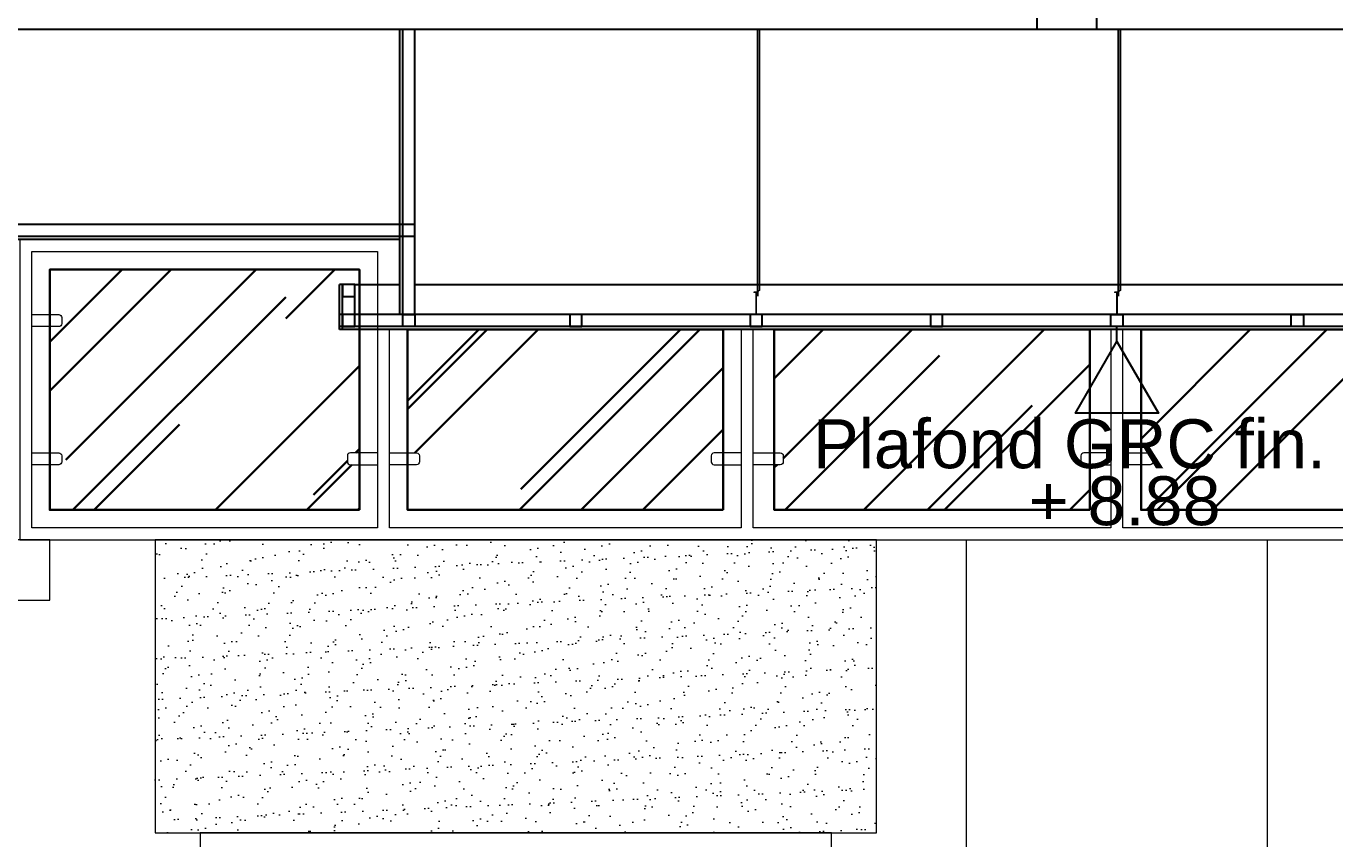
# Model space of a CAD drawing. Header units: inches. Extents: x 249 to 1192, y -18 to 440.
# Drawn here: x 692.528 to 696.882, y 266.37 to 269.075 of the extents above; entities that cross this region are included whole.
import ezdxf
from ezdxf.enums import TextEntityAlignment as Align

# ---------------------------------------------------------------- set-up
doc = ezdxf.new("R2010")
doc.units = ezdxf.units.IN
doc.header["$MEASUREMENT"] = 0
for name, color, linetype, lineweight in [('ARSIR WARNA', 66, 'Continuous', 0), ('BESI', 201, 'Continuous', 0), ('DIMENSI', 85, 'Continuous', 20), ('DINDING', 6, 'Continuous', 0), ('DINDING2', 137, 'Continuous', 20), ('KACA', 141, 'Continuous', 30), ('KUSEN', 16, 'Continuous', 15), ('TEXT (KETERANGAN)', 7, 'Continuous', 25)]:
    doc.layers.add(name, color=color, linetype=linetype, lineweight=lineweight)
for name, color, linetype in [('ATAP', 123, 'Continuous'), ('KUDA-KUDA', 165, 'Continuous'), ('PLAFOND', 42, 'Continuous')]:
    doc.layers.add(name, color=color, linetype=linetype)
doc.styles.add('ARIAL', font='arial.ttf')

# ---------------------------------------------------------------- blocks, each defined once
blk = doc.blocks.new('BAHAN')
at = {"layer": 'TEXT (KETERANGAN)', "color": 1}
blk.add_lwpolyline([(707.0317, 209.6948), (707.2312, 209.3492), (706.8322, 209.3492)], close=True, dxfattribs=at)
at = {"layer": 'TEXT (KETERANGAN)', "style": 'ARIAL'}
for tag, p in [('BAHAN', (707.0684, 209.0131)), ('ELEVASI', (707.0684, 208.7382))]:
    blk.add_attdef(tag, text='', height=0.236, dxfattribs=at).set_placement(p, align=Align.BOTTOM_CENTER)
blk = doc.blocks.new('POTONGAN AA')
at = {"layer": 'ARSIR WARNA'}
h = blk.add_hatch(dxfattribs=at)
h.set_pattern_fill('AR-SAND', color=256, scale=0.05, angle=45, style=0)
h.set_pattern_definition([(82.5, (688.438185, 130.908324), (-0.0703507, 0.0658964), [0, -0.076, 0, -0.085, 0, -0.08125]), (52.5, (688.43819, 130.90832), (-0.037207, 0.162349), [0, -0.041, 0, -0.0685, 0, -0.02625]), (12.5, (688.3947, 130.86484), (0.1099015, 0.1103016), [0, -0.025, 0, -0.09, 0, -0.1175]), (2.5, (688.3947, 130.86484), (0.075252, 0.137313), [0, -0.0125, 0, -0.059, 0, -0.0675])])
h.paths.add_polyline_path([(690.8379, 131.8833), (688.4382, 131.8833), (688.4382, 130.9083), (690.8379, 130.9083)])
at = {"layer": 'KACA'}
h = blk.add_hatch(dxfattribs=at)
h.set_pattern_fill('AR-RROOF', color=256, scale=0.5, angle=45, style=0)
h.set_pattern_definition([(45, (688.08793, 131.9833), (0.424264, 1.13137), [7.5, -1, 2.5, -0.5]), (45, (688.3814, 132.6303), (-0.82378, 0.11667), [1.5, -0.165, 3, -0.375]), (45, (687.9642, 132.46062), (1.601597, 2.075358), [4, -0.7, 2, -0.5])])
h.paths.add_polyline_path([(689.1179, 132.5833), (689.0521, 132.5833), (689.0521, 132.7333), (689.1179, 132.7333), (689.1179, 132.7833), (688.0879, 132.7833), (688.0879, 132.6333), (688.1179, 132.6333, -0.414214), (688.1279, 132.6233), (688.1279, 132.6033, -0.414214), (688.1179, 132.5933), (688.0879, 132.5933), (688.0879, 132.1733), (688.1179, 132.1733, -0.414214), (688.1279, 132.1633), (688.1279, 132.1433, -0.414214), (688.1179, 132.1333), (688.0879, 132.1333), (688.0879, 131.9833), (689.1179, 131.9833), (689.1179, 132.1333), (689.0879, 132.1333, -0.414214), (689.0779, 132.1433), (689.0779, 132.1633, -0.414214), (689.0879, 132.1733), (689.1179, 132.1733)])
h.paths.add_polyline_path([(690.3279, 132.5833), (689.2779, 132.5833), (689.2779, 132.1733), (689.3079, 132.1733, -0.414214), (689.3179, 132.1633), (689.3179, 132.1433, -0.414214), (689.3079, 132.1333), (689.2779, 132.1333), (689.2779, 131.9833), (690.3279, 131.9833), (690.3279, 132.1333), (690.2979, 132.1333, -0.414214), (690.2879, 132.1433), (690.2879, 132.1633, -0.414214), (690.2979, 132.1733), (690.3279, 132.1733)])
h.paths.add_polyline_path([(691.5479, 132.5833), (690.4979, 132.5833), (690.4979, 132.1733), (690.5179, 132.1733, -0.414214), (690.5279, 132.1633), (690.5279, 132.1433, -0.414214), (690.5179, 132.1333), (690.4979, 132.1333), (690.4979, 131.9833), (691.5479, 131.9833), (691.5479, 132.1333), (691.5279, 132.1333, -0.414214), (691.5179, 132.1433), (691.5179, 132.1633, -0.414214), (691.5279, 132.1733), (691.5479, 132.1733)])
h.paths.add_polyline_path([(692.7879, 132.5833), (691.7179, 132.5833), (691.7179, 132.1733), (691.7479, 132.1733, -0.414214), (691.7579, 132.1633), (691.7579, 132.1433, -0.414214), (691.7479, 132.1333), (691.7179, 132.1333), (691.7179, 131.9833), (692.7879, 131.9833), (692.7879, 132.1333), (692.7579, 132.1333, -0.414214), (692.7479, 132.1433), (692.7479, 132.1633, -0.414214), (692.7579, 132.1733), (692.7879, 132.1733)])
h.paths.add_polyline_path([(693.9979, 132.5833), (692.9479, 132.5833), (692.9479, 132.1733), (692.9779, 132.1733, -0.414214), (692.9879, 132.1633), (692.9879, 132.1433, -0.414214), (692.9779, 132.1333), (692.9479, 132.1333), (692.9479, 131.9833), (693.9979, 131.9833), (693.9979, 132.1333), (693.9679, 132.1333, -0.414214), (693.9579, 132.1433), (693.9579, 132.1633, -0.414214), (693.9679, 132.1733), (693.9979, 132.1733)])
h.paths.add_polyline_path([(695.1879, 132.5933), (695.1579, 132.5933, -0.414214), (695.1479, 132.6033), (695.1479, 132.6233, -0.414214), (695.1579, 132.6333), (695.1879, 132.6333), (695.1879, 132.7833), (694.1579, 132.7833), (694.1579, 132.7333), (694.1737, 132.7333), (694.2137, 132.7333), (694.2237, 132.7333), (694.2237, 132.5833), (694.2137, 132.5833), (694.1579, 132.5833), (694.1579, 132.1733), (694.1879, 132.1733, -0.414214), (694.1979, 132.1633), (694.1979, 132.1433, -0.414214), (694.1879, 132.1333), (694.1579, 132.1333), (694.1579, 131.9833), (695.1879, 131.9833), (695.1879, 132.1333), (695.1579, 132.1333, -0.414214), (695.1479, 132.1433), (695.1479, 132.1633, -0.414214), (695.1579, 132.1733), (695.1879, 132.1733)])
at = {"layer": 'ATAP'}
blk.add_lwpolyline([(679.6627, 133.5833), (719.6121, 133.5833), (719.6121, 133.6233), (679.6627, 133.6233)], close=True, dxfattribs=at)
at = {"layer": 'BESI', "ltscale": 0.1}
for p, q in [((690.4419, 132.71), (690.4419, 133.5833)), ((690.4419, 132.71), (690.4419, 133.5833)), ((690.4439, 132.7111), (690.4439, 133.5833)), ((690.4439, 132.7111), (690.4439, 133.5833)), ((690.4484, 133.5833), (690.4484, 132.7137)), ((690.4484, 133.5833), (690.4484, 132.7137)), ((690.4492, 133.5833), (690.4492, 132.7133)), ((690.4492, 133.5833), (690.4492, 132.7133)), ((691.6419, 132.71), (691.6419, 133.5833)), ((691.6419, 132.71), (691.6419, 133.5833)), ((691.6439, 132.7111), (691.6439, 133.5833)), ((691.6439, 132.7111), (691.6439, 133.5833)), ((691.6484, 133.5833), (691.6484, 132.7137)), ((691.6484, 133.5833), (691.6484, 132.7137)), ((691.6492, 133.5833), (691.6492, 132.7133)), ((691.6492, 133.5833), (691.6492, 132.7133)), ((690.438, 132.7077), (690.4301, 132.7077)), ((690.4301, 132.7077), (690.4301, 132.7069)), ((690.4382, 132.7069), (690.4301, 132.7069)), ((690.4484, 132.7137), (690.438, 132.7077)), ((690.4492, 132.7133), (690.4382, 132.7069)), ((690.4419, 132.6948), (690.4419, 132.7091)), ((690.4439, 132.6948), (690.4439, 132.7102)), ((691.638, 132.7077), (691.6301, 132.7077)), ((691.6301, 132.7077), (691.6301, 132.7069)), ((691.6382, 132.7069), (691.6301, 132.7069)), ((691.6484, 132.7137), (691.638, 132.7077)), ((691.6492, 132.7133), (691.6382, 132.7069)), ((691.6419, 132.6948), (691.6419, 132.7091)), ((691.6439, 132.6948), (691.6439, 132.7102))]:
    blk.add_line(p, q, dxfattribs=at)
for points in [[(690.4382, 132.7069), (690.4382, 132.6333), (690.4374, 132.6333), (690.4374, 132.7069)], [(691.6382, 132.7069), (691.6382, 132.6333), (691.6374, 132.6333), (691.6374, 132.7069)]]:
    blk.add_lwpolyline(points, dxfattribs=at)
at = {"layer": 'DINDING'}
blk.add_lwpolyline([(688.0879, 131.8833), (687.9879, 131.8833), (687.1884, 131.8833), (687.1884, 131.6833), (687.2884, 131.6833), (688.0879, 131.6833)], close=True, dxfattribs=at)
at = {"layer": 'DINDING2'}
blk.add_lwpolyline([(688.4382, 130.9083), (690.8379, 130.9083), (690.8379, 131.8833), (688.4382, 131.8833)], close=True, dxfattribs=at)
at = {"layer": 'KACA'}
for points in [[(689.1179, 131.9833), (688.0879, 131.9833), (688.0879, 132.7833), (689.1179, 132.7833)], [(690.3279, 131.9833), (689.2779, 131.9833), (689.2779, 132.5833), (690.3279, 132.5833)], [(691.5479, 131.9833), (690.4979, 131.9833), (690.4979, 132.5833), (691.5479, 132.5833)], [(692.7879, 131.9833), (691.7179, 131.9833), (691.7179, 132.5833), (692.7879, 132.5833)]]:
    blk.add_lwpolyline(points, close=True, dxfattribs=at)
at = {"layer": 'KUDA-KUDA'}
blk.add_lwpolyline([(691.5714, 133.5833), (691.5714, 138.657), (691.3714, 138.657), (691.3714, 133.5833)], dxfattribs=at)
at = {"layer": 'KUSEN'}
blk.add_lwpolyline([(689.2521, 132.8833), (687.9879, 132.8833), (687.9879, 131.8833), (695.2879, 131.8833), (695.2879, 132.8833), (694.0237, 132.8833)], dxfattribs=at)
for points in [[(689.1779, 131.9233), (688.0279, 131.9233), (688.0279, 132.8433), (689.1779, 132.8433)], [(690.3879, 131.9233), (689.2179, 131.9233), (689.2179, 132.5833), (690.3879, 132.5833)], [(691.6179, 131.9233), (690.4279, 131.9233), (690.4279, 132.5833), (691.6179, 132.5833)], [(692.8479, 131.9233), (691.6579, 131.9233), (691.6579, 132.5833), (692.8479, 132.5833)], [(692.1379, 130.5033), (691.1379, 130.5033), (691.1379, 131.8833), (692.1379, 131.8833)], [(688.5882, 128.4033), (690.6879, 128.4033), (690.6879, 130.9083), (688.5882, 130.9083)]]:
    blk.add_lwpolyline(points, close=True, dxfattribs=at)
for points in [[(688.0279, 132.6333), (688.0879, 132.6333), (688.1179, 132.6333, -0.414214), (688.1279, 132.6233), (688.1279, 132.6033, -0.414214), (688.1179, 132.5933), (688.0279, 132.5933)], [(688.0279, 132.1733), (688.0879, 132.1733), (688.1179, 132.1733, -0.414214), (688.1279, 132.1633), (688.1279, 132.1433, -0.414214), (688.1179, 132.1333), (688.0279, 132.1333)], [(689.1779, 132.1733), (689.1179, 132.1733), (689.0879, 132.1733, 0.414214), (689.0779, 132.1633), (689.0779, 132.1433, 0.414214), (689.0879, 132.1333), (689.1779, 132.1333)], [(689.2179, 132.1733), (689.2779, 132.1733), (689.3079, 132.1733, -0.414214), (689.3179, 132.1633), (689.3179, 132.1433, -0.414214), (689.3079, 132.1333), (689.2179, 132.1333)], [(690.3879, 132.1733), (690.3279, 132.1733), (690.2979, 132.1733, 0.414214), (690.2879, 132.1633), (690.2879, 132.1433, 0.414214), (690.2979, 132.1333), (690.3879, 132.1333)], [(690.4279, 132.1733), (690.4879, 132.1733), (690.5179, 132.1733, -0.414214), (690.5279, 132.1633), (690.5279, 132.1433, -0.414214), (690.5179, 132.1333), (690.4279, 132.1333)], [(691.6179, 132.1733), (691.5579, 132.1733), (691.5279, 132.1733, 0.414214), (691.5179, 132.1633), (691.5179, 132.1433, 0.414214), (691.5279, 132.1333), (691.6179, 132.1333)], [(691.6579, 132.1733), (691.7179, 132.1733), (691.7479, 132.1733, -0.414214), (691.7579, 132.1633), (691.7579, 132.1433, -0.414214), (691.7479, 132.1333), (691.6579, 132.1333)]]:
    blk.add_lwpolyline(points, format="xyb", dxfattribs=at)
at = {"layer": 'PLAFOND'}
for points in [[(689.2521, 132.6333), (689.2521, 133.5833)], [(689.2621, 132.6333), (689.2621, 133.5833)], [(689.3021, 132.6333), (689.3021, 133.5833)], [(689.3021, 132.9333), (685.6874, 132.9333)], [(689.3021, 132.8933), (685.6874, 132.8933)], [(689.2521, 132.8833), (685.6874, 132.8833)], [(689.0521, 132.5833), (689.0521, 132.7333)], [(689.1021, 132.7333), (689.0521, 132.7333)], [(689.0621, 132.5833), (689.0621, 132.7333)], [(689.1021, 132.6333), (689.1021, 132.7333)], [(689.1021, 132.7333), (689.2521, 132.7333)], [(689.3021, 132.7333), (693.9737, 132.7333)], [(694.1737, 132.6333), (689.0521, 132.6333)], [(694.2237, 132.5933), (689.0521, 132.5933)], [(694.2237, 132.5833), (689.0521, 132.5833)], [(691.6379, 132.5433), (691.6379, 132.5933)]]:
    blk.add_lwpolyline(points, dxfattribs=at)
for points in [[(689.0621, 132.6933), (689.1021, 132.6933), (689.1021, 132.7333), (689.0621, 132.7333)], [(689.0621, 132.5933), (689.1021, 132.5933), (689.1021, 132.6333), (689.0621, 132.6333)], [(689.3021, 132.5933), (689.2621, 132.5933), (689.2621, 132.6333), (689.3021, 132.6333)], [(689.8179, 132.5933), (689.8579, 132.5933), (689.8579, 132.6333), (689.8179, 132.6333)], [(690.4179, 132.5933), (690.4579, 132.5933), (690.4579, 132.6333), (690.4179, 132.6333)], [(691.0179, 132.5933), (691.0579, 132.5933), (691.0579, 132.6333), (691.0179, 132.6333)], [(691.6579, 132.5933), (691.6179, 132.5933), (691.6179, 132.6333), (691.6579, 132.6333)], [(692.2579, 132.5933), (692.2179, 132.5933), (692.2179, 132.6333), (692.2579, 132.6333)]]:
    blk.add_lwpolyline(points, close=True, dxfattribs=at)
at = {"layer": 'DIMENSI', "xscale": 0.6897248955102668, "yscale": 0.6897248955102668, "zscale": 0.6897248955102668}
blk.add_blockref('BAHAN', (203.9806, -12.0884), dxfattribs=at).add_auto_attribs({'ELEVASI': '+ 8.88', 'BAHAN': 'Plafond GRC fin. cat'})

msp = doc.modelspace()

# ---------------------------------------------------------------- block references
at = {"layer": 'KUSEN'}
msp.add_blockref('POTONGAN AA', (4.5189, 135.4814), dxfattribs=at)

doc.saveas('drawing.dxf')
